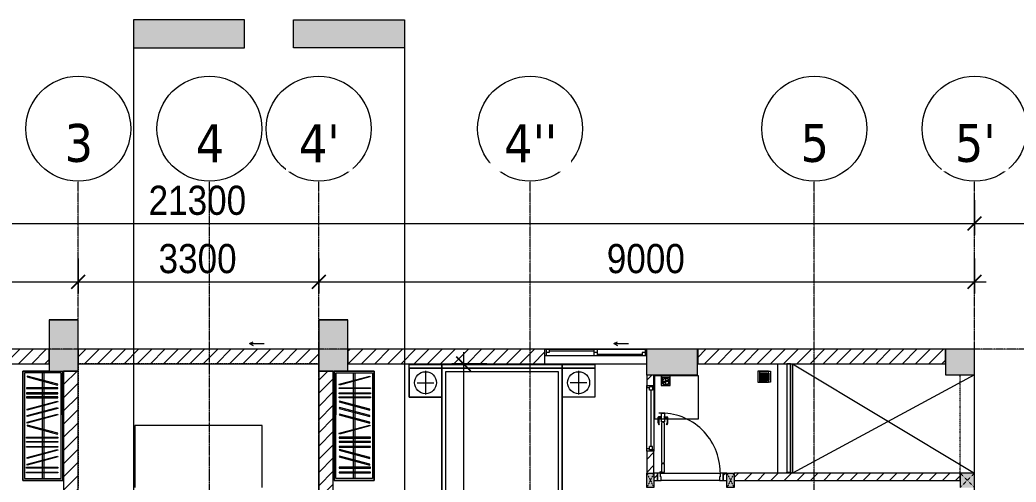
# Model space of a CAD drawing. Header units: millimetres. Extents: x 962 to 239635, y -15958 to 82755.
# Drawn here: x 103603 to 117272, y 76413 to 82755 of the extents above; entities that cross this region are included whole.
import ezdxf

# ---------------------------------------------------------------- set-up
doc = ezdxf.new("R2010")
doc.units = ezdxf.units.MM
for name, pattern in [('Dash', [6, 3, -3]), ('Dash 1_8_', [6.35, 3.175, -3.175]), ('Dash Dot 3_16_', [7.9375, 4.7625, -1.5875, 0, -1.5875]), ('Grid Line', [22.225, 12.7, -3.175, 3.175, -3.175]), ('IMPORT-CENTER _2_', [40.64, 25.4, -5.08, 5.08, -5.08]), ('Overhead', [3.96875, 2.38125, -1.5875])]:
    doc.linetypes.add(name, pattern=pattern)
for name, color, linetype, lineweight in [('0-1', 7, 'Continuous', 5), ('A-ANNO-DIMS', 211, 'Continuous', 9), ('A-ANNO-DIMS-160', 211, 'Continuous', 9), ('A-AREA', 32, 'Dash 1_8_', 9), ('A-DETL-GENF-1', 9, 'Continuous', 9), ('A-DETL-THIN-1', 151, 'Continuous', 9), ('A-DOOR-1', 254, 'Continuous', 9), ('A-DOOR-2', 9, 'Continuous', 9), ('A-FLOR-1', 250, 'Continuous', 9), ('A-FLOR-2', 9, 'Continuous', 9), ('A-FLOR-HRAL-1', 254, 'Continuous', 9), ('A-FLOR-HRAL-2', 9, 'Continuous', 9), ('A-GLAZ', 151, 'Continuous', 9), ('A-GLAZ-1', 254, 'Continuous', 9), ('A-GLAZ-2', 9, 'Continuous', 9), ('A-WALL-1', 253, 'Continuous', 18), ('A-WALL-2', 9, 'Continuous', 9), ('A-WALL-3', 113, 'Continuous', 18), ('A-WALL-PATT-1', 10, 'Continuous', 9), ('A-WALL-PATT-2', 111, 'Continuous', 9), ('G-ANNO-SYMB', 111, 'Continuous', 9), ('G-ANNO-SYMB-1', 111, 'Dash Dot 3_16_', 18), ('G-IMPT', 8, 'Continuous', 9), ('G-IMPT-1', 254, 'Continuous', 9), ('G-IMPT-2', 8, 'IMPORT-CENTER _2_', 9), ('I-FURN-1', 254, 'Continuous', 9), ('M-EQPM', 50, 'Continuous', 9), ('M-EQPM-1', 254, 'Continuous', 9), ('S-COLS', 52, 'Continuous', 9), ('S-COLS-1', 52, 'Continuous', 5), ('S-COLS-2', 7, 'Continuous', 18), ('S-COLS-3', 254, 'Continuous', 9), ('S-COLS-4', 253, 'Continuous', 18), ('S-COLS-5', 52, 'Dash', 9), ('S-COLS-6', 52, 'Continuous', 18), ('S-COLS-HDLN', 52, 'Dash', 9), ('S-COLS-HDLN-1', 9, 'Dash', 9), ('S-GRID-1', 1, 'Grid Line', 9), ('S-GRID-IDEN', 1, 'Continuous', 9), ('S-STRS-ANNO', 31, 'Continuous', 9), ('S-STRS-MBND', 31, 'Overhead', 9)]:
    doc.layers.add(name, color=color, linetype=linetype, lineweight=lineweight)
doc.styles.add('Tahoma_B', font='tahomabd_0.ttf', dxfattribs={"height": 520})
doc.styles.add('UTM Avo', font='UTM Avo.ttf', dxfattribs={"width": 0.9, "height": 400})
doc.dimstyles.new('1_Dim_chi_tiet_2_5', dxfattribs={"dimscale": 304.8, "dimtxt": 399.720379, "dimasz": 0.629921, "dimexe": 0.524934, "dimexo": 0.0625, "dimgap": 0.052493, "dimtad": 1, "dimdec": 0, "dimrnd": 5, "dimzin": 0, "dimdsep": 46, "dimtxsty": 'UTM Avo', "dimblk1": 'OBLIQUE', "dimblk2": 'OBLIQUE', "dimsah": 1, "dimcen": 0.09, "dimdle": 0.524934, "dimazin": 0, "dimtfac": 1, "dimtdec": 4, "dimtix": 1, "dimtmove": 0, "dimatfit": 3, "dimfxl": 1.049869, "dimfxlon": 1, "dimtvp": 1, "dimtolj": 1, "dimtzin": 0, "dimarcsym": 2})
doc.dimstyles.new('1_Dim_chi_tiet_2_5_1', dxfattribs={"dimscale": 304.8, "dimtxt": 399.720379, "dimasz": 0.629921, "dimexe": 0.524934, "dimexo": 0.0625, "dimgap": 0.052493, "dimtad": 1, "dimdec": 0, "dimrnd": 5, "dimzin": 0, "dimdsep": 46, "dimtxsty": 'UTM Avo', "dimblk1": 'OBLIQUE', "dimblk2": 'OBLIQUE', "dimsah": 1, "dimcen": 0.09, "dimdle": 0.524934, "dimazin": 0, "dimtfac": 1, "dimtdec": 4, "dimtix": 1, "dimtmove": 0, "dimatfit": 3, "dimfxl": 1.049869, "dimfxlon": 1, "dimtvp": 1, "dimtolj": 1, "dimtzin": 0, "dimarcsym": 2})
pattern_1 = [(45, (0, 0), (-90.50967, 90.50967), [])]
pattern_2 = [(45, (61750.9, 0), (-90.50967, 90.50967), [])]

# ---------------------------------------------------------------- blocks, each defined once
blk = doc.blocks.new('NCV_TKTC_KET CAU_rvt-1-TKCS_MB TẦNG 2')
at = {"layer": 'S-COLS-1'}
for points in [[(42653, 77937), (42653, 78637), (42253, 78637), (42253, 77937)], [(46353, 77937), (46353, 78637), (45953, 78637), (45953, 77937)], [(50452, 77887), (51152, 77887), (51152, 78237), (50452, 78237), (50452, 78037)], [(54953, 77887), (54953, 78237), (54553, 78237), (54553, 77887)]]:
    blk.add_hatch(color=256, dxfattribs=at).paths.add_polyline_path(points)
at = {"layer": 'A-FLOR-1'}
blk.add_line((52453, 76537), (52453, 78037), dxfattribs=at)
at = {"layer": 'S-COLS-2'}
for p, q in [((42653, 78637), (42253, 78637)), ((42253, 78637), (42253, 77937)), ((42653, 77937), (42653, 78637)), ((46353, 78637), (45953, 78637)), ((45953, 78637), (45953, 77937)), ((46353, 77937), (46353, 78637)), ((51152, 78237), (50452, 78237)), ((51152, 77887), (51152, 78237)), ((54553, 78237), (54553, 77887)), ((54953, 78237), (54553, 78237)), ((54953, 77887), (54953, 78237)), ((42253, 77937), (42653, 77937)), ((45953, 77937), (46353, 77937)), ((50452, 78037), (50452, 77887)), ((50452, 77887), (51152, 77887)), ((54553, 77887), (54953, 77887))]:
    blk.add_line(p, q, dxfattribs=at)
blk = doc.blocks.new('TU QUAN AO-SUITE ROOM_3 - TU QUAN AO-SUITE ROOM_3-V80-TKCS_MB TẦNG 2')
at = {"layer": 'I-FURN-1'}
for p, q in [((-550, 1500), (0, 1500)), ((-550, 0), (-550, 1500)), ((0, 1500), (-550, 1500)), ((-550, 1500), (-550, 0)), ((-24, 1476), (-526, 1476)), ((-526, 1476), (-526, 600)), ((-526, 1476), (-526, 24)), ((-480, 1387), (-480, 1399)), ((-480, 1399), (-50, 1399)), ((-480, 1387), (-480, 1399)), ((-50, 1387), (-480, 1387)), ((-287, 576), (-287, 1476)), ((-263, 576), (-263, 1476)), ((-50, 1399), (-50, 1387)), ((-24, 24), (-24, 1476)), ((0, 1500), (0, 0)), ((0, 0), (0, 1500)), ((-480, 1320), (-480, 1332)), ((-480, 1332), (-50, 1332)), ((-480, 1320), (-480, 1332)), ((-50, 1320), (-480, 1320)), ((-478, 1178), (-61, 1290)), ((-58, 1278), (-475, 1167)), ((-61, 1290), (-58, 1278)), ((-50, 1332), (-50, 1320)), ((-478, 1087), (-61, 1199)), ((-475, 1167), (-478, 1178)), ((-58, 1187), (-475, 1075)), ((-61, 1199), (-58, 1187)), ((-480, 1035), (-480, 1047)), ((-480, 1047), (-50, 1047)), ((-480, 1035), (-480, 1047)), ((-50, 1035), (-480, 1035)), ((-480, 966), (-480, 978)), ((-480, 978), (-50, 978)), ((-480, 966), (-480, 978)), ((-50, 966), (-480, 966)), ((-475, 1075), (-478, 1087)), ((-50, 1047), (-50, 1035)), ((-50, 978), (-50, 966)), ((-480, 909), (-480, 921)), ((-480, 921), (-50, 921)), ((-480, 909), (-480, 921)), ((-50, 909), (-480, 909)), ((-475, 865), (-478, 854)), ((-478, 854), (-61, 742)), ((-58, 754), (-475, 865)), ((-50, 921), (-50, 909)), ((-478, 603), (-61, 715)), ((-58, 703), (-475, 592)), ((-61, 742), (-58, 754)), ((-61, 715), (-58, 703)), ((-550, 24), (-550, 576)), ((-526, 24), (-526, 600)), ((-478, 512), (-61, 624)), ((-475, 592), (-478, 603)), ((-58, 612), (-475, 500)), ((-287, 24), (-287, 576)), ((-263, 24), (-263, 576)), ((-61, 624), (-58, 612)), ((-478, 423), (-61, 535)), ((-475, 500), (-478, 512)), ((-475, 412), (-478, 423)), ((-58, 523), (-475, 412)), ((-61, 535), (-58, 523)), ((-480, 368), (-480, 356)), ((-50, 368), (-480, 368)), ((-480, 356), (-50, 356)), ((-480, 311), (-480, 299)), ((-50, 311), (-480, 311)), ((-480, 299), (-50, 299)), ((-50, 356), (-50, 368)), ((-50, 299), (-50, 311)), ((-480, 242), (-480, 230)), ((-50, 242), (-480, 242)), ((-480, 230), (-50, 230)), ((-475, 193), (-478, 181)), ((-478, 181), (-61, 69)), ((-58, 81), (-475, 193)), ((-50, 230), (-50, 242)), ((-526, 24), (-24, 24)), ((-61, 69), (-58, 81)), ((0, 0), (-360, 0)), ((-360, 0), (0, 0))]:
    blk.add_line(p, q, dxfattribs=at)
blk = doc.blocks.new('M_Fixed - 900 x 1400-901191-TKCS_MB TẦNG 2')
at = {"layer": 'A-GLAZ-2'}
for p, q in [((-450, 37), (-418, 37)), ((-431, -63), (-431, 0)), ((-431, 0), (-387, 0)), ((-418, 0), (-418, 37)), ((-387, -44), (-387, 0)), ((387, 0), (431, 0)), ((387, -44), (387, 0)), ((418, 0), (418, 37)), ((450, 37), (418, 37)), ((431, -63), (431, 0)), ((-450, -63), (-431, -63)), ((-431, -44), (-387, -44)), ((-387, -22), (387, -22)), ((431, -44), (387, -44)), ((449, -63), (431, -63))]:
    blk.add_line(p, q, dxfattribs=at)
blk = doc.blocks.new('MAY GIAT - MAY GIAT_dwg-348053-TKCS_MB TẦNG 2')
at = {"layer": 'G-IMPT-1', "flags": 128}
blk.add_lwpolyline([(5, 597), (5, 2), (605, 2), (605, 597)], close=True, dxfattribs=at)
blk = doc.blocks.new('MAY GIAT - MAY GIAT-401071-TKCS_MB TẦNG 2')
at = {"layer": 'I-FURN-1'}
for p, q in [((5, -2), (605, -2)), ((5, -597), (5, -2)), ((605, -2), (605, -597)), ((605, -597), (5, -597))]:
    blk.add_line(p, q, dxfattribs=at)
at = {"extrusion": (0, 0, -1), "zscale": -1, "rotation": 180}
blk.add_blockref('MAY GIAT - MAY GIAT_dwg-348053-TKCS_MB TẦNG 2', (0, 0), dxfattribs=at)
blk = doc.blocks.new('THU NUOC - THU NUOC-461820-TKCS_MB TẦNG 2')
at = {"layer": 'M-EQPM-1'}
for p, q in [((-66, 71), (-66, -79)), ((84, 71), (-66, 71)), ((59, 46), (-41, 46)), ((-41, 46), (-41, -54)), ((-23, 11), (41, 11)), ((41, 5), (-23, 5)), ((-11, 23), (28, 23)), ((28, 17), (-11, 17)), ((-1, 36), (19, 36)), ((19, 30), (-1, 30)), ((59, -54), (59, 46)), ((84, -79), (84, 71)), ((-66, -79), (84, -79)), ((-41, -54), (59, -54)), ((-23, -1), (1, -1)), ((1, -7), (-23, -7)), ((-23, -14), (41, -14)), ((41, -20), (-23, -20)), ((-11, -26), (28, -26)), ((28, -32), (-11, -32)), ((-1, -38), (19, -38)), ((19, -44), (-1, -44)), ((1, -1), (1, -7)), ((17, -1), (41, -1)), ((17, -7), (17, -1)), ((41, -7), (17, -7))]:
    blk.add_line(p, q, dxfattribs=at)
for centre, radius, start, end in [((9, -4), 45, 0, 180), ((9, -4), 45, 0, 180), ((-23, 8), 3, 90, 270), ((-11, 20), 3, 90, 270), ((-1, 33), 3, 90, 270), ((19, 33), 3, 270, 90), ((28, 20), 3, 270, 90), ((41, 8), 3, 270, 90), ((9, -4), 45, 180, 360), ((9, -4), 45, 180, 360), ((-23, -4), 3, 90, 270), ((-23, -17), 3, 90, 270), ((-11, -29), 3, 90, 270), ((-1, -41), 3, 90, 270), ((19, -41), 3, 270, 90), ((28, -29), 3, 270, 90), ((41, -4), 3, 270, 90), ((41, -17), 3, 270, 90)]:
    blk.add_arc(centre, radius, start, end, dxfattribs=at)
blk = doc.blocks.new('Railing - 50 x 10mm-901205-TKCS_MB TẦNG 2')
at = {"layer": 'A-FLOR-HRAL-2'}
for p, q in [((25, 5), (-25, 5)), ((-25, 5), (-25, -5)), ((25, -5), (25, 5)), ((-25, -5), (25, -5))]:
    blk.add_line(p, q, dxfattribs=at)
blk = doc.blocks.new('Railing - Railing-942165-TKCS_MB TẦNG 2')
at = {"layer": 'A-FLOR-HRAL-2'}
for p, q in [((29469, 68771), (29469, 67286)), ((29519, 67286), (29519, 68771))]:
    blk.add_line(p, q, dxfattribs=at)
at = {"extrusion": (0, 0, -1), "zscale": -1}
for p in [(-29494, 68776), (-29494, 67281)]:
    blk.add_blockref('Railing - 50 x 10mm-901205-TKCS_MB TẦNG 2', p, dxfattribs=at)
blk = doc.blocks.new('G1_SOF - BO TRU - 100x200-746114-TKCS_MB TẦNG 2')
at = {"layer": 'S-COLS'}
blk.add_hatch(color=256, dxfattribs=at).paths.add_polyline_path([(50, -100), (50, 100), (-50, 100), (-50, -100)])
at = {"layer": 'S-COLS-4'}
for p, q in [((-50, 100), (50, 100)), ((-50, -100), (-50, 100)), ((50, 100), (50, -100)), ((50, -100), (-50, -100))]:
    blk.add_line(p, q, dxfattribs=at)
at = {"layer": 'S-COLS-HDLN-1'}
for p, q in [((50, -100), (-50, 100)), ((-50, -100), (50, 100))]:
    blk.add_line(p, q, dxfattribs=at)
blk = doc.blocks.new('DOOR_CW_01 CANH MO-PANEL KINH - DIG_01-900x2200-CỬA NHÔM KÍNH-901226-TKCS_MB TẦNG 2')
at = {"layer": 'A-DETL-GENF-1'}
for p, q in [((-399, 820), (-438, 820)), ((-399, 832), (-397, 832)), ((-399, 792), (-399, 832)), ((-397, 872), (-357, 872)), ((-397, 752), (-397, 872)), ((-397, 792), (-397, 832)), ((-357, 872), (-357, 752)), ((-357, 792), (-357, 832)), ((-355, 832), (-357, 832)), ((-355, 792), (-355, 832)), ((-355, 820), (-316, 820)), ((-442, 737), (-442, 816)), ((-434, 800), (-434, 737)), ((-434, 711), (-427, 716)), ((-399, 804), (-430, 804)), ((-397, 792), (-399, 792)), ((-357, 752), (-397, 752)), ((-397, 738), (-391, 738)), ((-397, 738), (-397, 196)), ((-363, 752), (-391, 752)), ((-391, 752), (-391, 738)), ((-363, 738), (-363, 752)), ((-357, 738), (-363, 738)), ((-357, 792), (-355, 792)), ((-357, 196), (-357, 738)), ((-355, 804), (-324, 804)), ((-320, 711), (-327, 716)), ((-320, 800), (-320, 737)), ((-312, 737), (-312, 816)), ((-397, 196), (-391, 196)), ((-357, 182), (-397, 182)), ((-397, 182), (-397, 62)), ((-391, 196), (-391, 182)), ((-391, 182), (-363, 182)), ((-357, 196), (-363, 196)), ((-363, 182), (-363, 196)), ((-357, 62), (-357, 182)), ((-397, 62), (-357, 62))]:
    blk.add_line(p, q, dxfattribs=at)
blk.add_circle((-407, 60), 10, dxfattribs=at)
for centre, radius, start, end in [((-438, 816), 4, 90, 180), ((-407, 60), 814, 360, 92), ((-316, 816), 4, 0, 90), ((-397, 737), 45, 180, 215), ((-430, 800), 4, 90, 180), ((-397, 737), 37, 180, 215), ((-357, 737), 37, 325, 0), ((-324, 800), 4, 360, 90), ((-357, 737), 45, 325, 0)]:
    blk.add_arc(centre, radius, start, end, dxfattribs=at)
at = {"layer": 'A-DOOR-2'}
for p, q in [((-410, 50), (-450, 50)), ((-450, 50), (-450, -50)), ((-410, 0), (-410, 50)), ((-400, 0), (-410, 0)), ((-407, 50), (-382, 50)), ((-400, -50), (-400, 0)), ((410, 0), (400, 0)), ((400, 0), (400, -50)), ((450, 50), (410, 50)), ((410, 50), (410, 0)), ((450, -50), (450, 50)), ((-450, -50), (-400, -50)), ((400, -50), (450, -50))]:
    blk.add_line(p, q, dxfattribs=at)
blk = doc.blocks.new('GIUONG NGU-2TAB-1600x2000 - GIUONG NGU-2TAB-1600x2000-901192-TKCS_MB TẦNG 2')
at = {"layer": 'I-FURN-1'}
for p, q in [((458, 50), (458, 1939)), ((458, 1939), (458, 50)), ((508, 1939), (508, 100)), ((570, 2050), (1997, 2050)), ((1997, 2050), (570, 2050)), ((1997, 2000), (570, 2000)), ((2058, 100), (2058, 1939)), ((2108, 1939), (2108, 50)), ((2108, 50), (2108, 1939)), ((8, 50), (8, 450)), ((8, 450), (458, 450)), ((8, 450), (458, 450)), ((8, 50), (8, 450)), ((233, 87), (233, 413)), ((458, 450), (458, 50)), ((458, 450), (458, 50)), ((2108, 50), (2108, 450)), ((2108, 450), (2558, 450)), ((2108, 450), (2108, 50)), ((2558, 450), (2108, 450)), ((2333, 87), (2333, 413)), ((2558, 450), (2558, 50)), ((2558, 50), (2558, 450)), ((120, 250), (347, 250)), ((2446, 250), (2220, 250)), ((458, 50), (8, 50)), ((8, 0), (8, 50)), ((8, 50), (458, 50)), ((458, 50), (8, 50)), ((458, 0), (8, 0)), ((2108, 50), (458, 50)), ((458, 50), (458, 0)), ((458, 0), (458, 50)), ((458, 50), (2108, 50)), ((458, 50), (2108, 50)), ((2108, 0), (458, 0)), ((458, 0), (2108, 0)), ((508, 100), (2058, 100)), ((2558, 50), (2108, 50)), ((2108, 50), (2558, 50)), ((2108, 0), (2108, 50)), ((2108, 50), (2108, 0)), ((2108, 50), (2558, 50)), ((2558, 0), (2108, 0)), ((2558, 50), (2558, 0))]:
    blk.add_line(p, q, dxfattribs=at)
for centre in [(233, 250), (2333, 250)]:
    blk.add_circle(centre, 151, dxfattribs=at)
for centre, radius, start, end in [((570, 1939), 111, 90, 180), ((570, 1939), 111, 90, 180), ((570, 1939), 61.1, 90, 180), ((1997, 1939), 111, 0, 90), ((1997, 1939), 111, 360, 90), ((1997, 1939), 61.1, 360, 90)]:
    blk.add_arc(centre, radius, start, end, dxfattribs=at)
blk = doc.blocks.new('TU QUAN AO-SUITE ROOM_3 - TU QUAN AO-SUITE ROOM_3-V94-TKCS_MB TẦNG 2')
at = {"layer": 'I-FURN-1'}
for p, q in [((-550, 0), (-550, -1500)), ((-550, -1500), (-550, 0)), ((0, 0), (-360, 0)), ((-360, 0), (0, 0)), ((0, -1500), (0, 0)), ((0, 0), (0, -1500)), ((-550, -24), (-550, -576)), ((-526, -24), (-24, -24)), ((-526, -1476), (-526, -24)), ((-526, -24), (-526, -600)), ((-478, -181), (-61, -69)), ((-58, -81), (-475, -193)), ((-287, -24), (-287, -576)), ((-263, -24), (-263, -576)), ((-61, -69), (-58, -81)), ((-24, -24), (-24, -1476)), ((-480, -230), (-50, -230)), ((-480, -242), (-480, -230)), ((-50, -242), (-480, -242)), ((-475, -193), (-478, -181)), ((-50, -230), (-50, -242)), ((-480, -299), (-50, -299)), ((-480, -311), (-480, -299)), ((-50, -311), (-480, -311)), ((-480, -356), (-50, -356)), ((-480, -368), (-480, -356)), ((-50, -368), (-480, -368)), ((-50, -299), (-50, -311)), ((-50, -356), (-50, -368)), ((-475, -412), (-478, -423)), ((-478, -423), (-61, -535)), ((-475, -500), (-478, -512)), ((-478, -512), (-61, -624)), ((-58, -523), (-475, -412)), ((-58, -612), (-475, -500)), ((-61, -535), (-58, -523)), ((-526, -1476), (-526, -600)), ((-475, -592), (-478, -603)), ((-478, -603), (-61, -715)), ((-58, -703), (-475, -592)), ((-287, -576), (-287, -1476)), ((-263, -576), (-263, -1476)), ((-61, -624), (-58, -612)), ((-478, -854), (-61, -742)), ((-58, -754), (-475, -865)), ((-61, -715), (-58, -703)), ((-61, -742), (-58, -754)), ((-480, -909), (-480, -921)), ((-480, -909), (-480, -921)), ((-50, -909), (-480, -909)), ((-480, -921), (-50, -921)), ((-475, -865), (-478, -854)), ((-50, -921), (-50, -909)), ((-480, -966), (-480, -978)), ((-480, -966), (-480, -978)), ((-50, -966), (-480, -966)), ((-480, -978), (-50, -978)), ((-480, -1035), (-480, -1047)), ((-480, -1035), (-480, -1047)), ((-50, -1035), (-480, -1035)), ((-480, -1047), (-50, -1047)), ((-475, -1075), (-478, -1087)), ((-478, -1087), (-61, -1199)), ((-58, -1187), (-475, -1075)), ((-50, -978), (-50, -966)), ((-50, -1047), (-50, -1035)), ((-475, -1167), (-478, -1178)), ((-478, -1178), (-61, -1290)), ((-58, -1278), (-475, -1167)), ((-61, -1199), (-58, -1187)), ((-480, -1320), (-480, -1332)), ((-480, -1320), (-480, -1332)), ((-50, -1320), (-480, -1320)), ((-480, -1332), (-50, -1332)), ((-61, -1290), (-58, -1278)), ((-50, -1332), (-50, -1320)), ((-550, -1500), (0, -1500)), ((0, -1500), (-550, -1500)), ((-24, -1476), (-526, -1476)), ((-480, -1387), (-480, -1399)), ((-480, -1387), (-480, -1399)), ((-50, -1387), (-480, -1387)), ((-480, -1399), (-50, -1399)), ((-50, -1399), (-50, -1387))]:
    blk.add_line(p, q, dxfattribs=at)
blk = doc.blocks.new('NCV_TKTC_TANG 2_rvt-1-TKCS_MB TẦNG 2')
at = {"layer": 'A-WALL-PATT-1'}
h = blk.add_hatch(dxfattribs=at)
h.set_pattern_fill('FP_1', color=256, style=0, pattern_type=2)
h.set_pattern_definition(pattern_1)
h.paths.add_polyline_path([(50453, 76537), (50553, 76537), (50553, 76837), (50453, 76837)])
h.paths.add_polyline_path([(50553, 77737), (50553, 77882), (50453, 77882), (50453, 77737)])
h = blk.add_hatch(dxfattribs=at)
h.set_pattern_fill('FP_1', color=256, style=0, pattern_type=2)
h.set_pattern_definition(pattern_1)
h.paths.add_polyline_path([(50553, 76437), (50603, 76437), (50603, 76537), (50553, 76537), (50553, 76526)])
h.paths.add_polyline_path([(51503, 76437), (51553, 76437), (51553, 76537), (51503, 76537), (51503, 76526)])
h = blk.add_hatch(dxfattribs=at)
h.set_pattern_fill('FP_1', color=256, style=0, pattern_type=2)
h.set_pattern_definition(pattern_1)
h.paths.add_polyline_path([(51653, 76437), (54753, 76437), (54753, 76537), (51653, 76537), (51653, 76526)])
at = {"layer": 'A-FLOR-2'}
for p, q in [((46353, 77937), (46163, 77937)), ((50453, 77882), (50453, 77887)), ((50553, 77887), (50553, 77882)), ((51453, 76437), (50653, 76437))]:
    blk.add_line(p, q, dxfattribs=at)
at = {"layer": 'A-WALL-1'}
for p, q in [((50553, 77882), (50453, 77882)), ((50453, 77882), (50453, 77737)), ((50553, 77737), (50553, 77882)), ((50453, 77737), (50553, 77737)), ((50553, 76837), (50453, 76837)), ((50453, 76837), (50453, 76537)), ((50553, 76537), (50553, 76837)), ((50603, 76537), (50553, 76537)), ((50553, 76437), (50603, 76437)), ((50603, 76437), (50603, 76537)), ((51553, 76537), (51503, 76537)), ((51503, 76537), (51503, 76437)), ((51503, 76437), (51553, 76437)), ((52378, 76537), (51653, 76537)), ((51653, 76437), (54753, 76437)), ((54753, 76537), (52428, 76537)), ((54753, 76437), (54753, 76537))]:
    blk.add_line(p, q, dxfattribs=at)
at = {"layer": 'A-WALL-2'}
for p, q in [((52253, 76537), (52253, 78037)), ((52453, 78037), (52453, 76537)), ((50453, 76837), (50453, 77737)), ((50553, 77737), (50553, 76837)), ((50643, 76537), (51463, 76537)), ((51453, 76437), (50653, 76437))]:
    blk.add_line(p, q, dxfattribs=at)
at = {"layer": 'A-DOOR-1'}
blk.add_blockref('DOOR_CW_01 CANH MO-PANEL KINH - DIG_01-900x2200-CỬA NHÔM KÍNH-901226-TKCS_MB TẦNG 2', (51053, 76487), dxfattribs=at)
at = {"layer": 'A-FLOR-HRAL-1'}
blk.add_blockref('Railing - Railing-942165-TKCS_MB TẦNG 2', (22908, 9261), dxfattribs=at)
at = {"layer": 'A-GLAZ-1', "rotation": 90.00000000000092}
blk.add_blockref('M_Fixed - 900 x 1400-901191-TKCS_MB TẦNG 2', (50490, 77287), dxfattribs=at)
at = {"layer": 'I-FURN-1'}
for name, p, rotation in [('TU QUAN AO-SUITE ROOM_3 - TU QUAN AO-SUITE ROOM_3-V80-TKCS_MB TẦNG 2', (41893, 77937), 180), ('GIUONG NGU-2TAB-1600x2000 - GIUONG NGU-2TAB-1600x2000-901192-TKCS_MB TẦNG 2', (49751, 78027), 180), ('MAY GIAT - MAY GIAT-401071-TKCS_MB TẦNG 2', (50563, 77272), 90.00000000000098)]:
    blk.add_blockref(name, p, dxfattribs=dict(at, rotation=rotation))
blk.add_blockref('TU QUAN AO-SUITE ROOM_3 - TU QUAN AO-SUITE ROOM_3-V94-TKCS_MB TẦNG 2', (46713, 77937), dxfattribs=at)
at = {"layer": 'M-EQPM-1', "rotation": 180}
blk.add_blockref('THU NUOC - THU NUOC-461820-TKCS_MB TẦNG 2', (52060, 77854), dxfattribs=at)
at = {"layer": 'S-COLS-3', "rotation": 180}
for p in [(50503, 76437), (51603, 76437)]:
    blk.add_blockref('G1_SOF - BO TRU - 100x200-746114-TKCS_MB TẦNG 2', p, dxfattribs=at)
blk = doc.blocks.new('1_FAMILY RVT - W01-WxH 1400x1400xmm-389822-TKCS_MB TẦNG 2')
at = {"layer": 'A-GLAZ'}
for p, q in [((248.4, 172.39), (299.2, 197.79)), ((248.4, 172.39), (299.2, 146.99)), ((248.4, 172.39), (451.6, 172.39)), ((-700, 96.19), (-700, -103.81)), ((700, 96.19), (-700, 96.19)), ((-700, 96.19), (-636.5, 96.19)), ((-700, 7.29), (-680.95, 7.29)), ((-680.95, 96.19), (-680.95, 7.29)), ((-636.5, 51.74), (-680.95, 51.74)), ((-680.95, 7.29), (-22.225, 7.29)), ((-636.5, 96.19), (-22.225, 96.19)), ((-636.5, 96.19), (-636.5, 51.74)), ((-636.5, 73.965), (-22.225, 73.965)), ((-22.225, 7.29), (-22.225, 96.19)), ((-22.225, 96.19), (22.225, 96.19)), ((22.225, 51.74), (-22.225, 51.74)), ((-22.225, 7.29), (22.225, 7.29)), ((22.225, 96.19), (680.95, 96.19)), ((22.225, 96.19), (22.225, 7.29)), ((22.225, 29.515), (636.5, 29.515)), ((22.225, 7.29), (636.5, 7.29)), ((636.5, 51.74), (636.5, 7.29)), ((680.95, 51.74), (636.5, 51.74)), ((636.5, 7.29), (700, 7.29)), ((680.95, 96.19), (700, 96.19)), ((680.95, 96.19), (680.95, 7.29)), ((700, -103.81), (700, 96.19)), ((-700, -103.81), (700, -103.81))]:
    blk.add_line(p, q, dxfattribs=at)
blk = doc.blocks.new('1_FAMILY RVT - W01-WxH 1000x3200-3536800-TKCS_MB TẦNG 2')
at = {"layer": 'A-GLAZ'}
for q in [(749.2, 197.79), (749.2, 146.99), (901.6, 172.39)]:
    blk.add_line((698.4, 172.39), q, dxfattribs=at)
blk = doc.blocks.new('TKTC_XREF_251221_MB TANG 2-7 - TKTC_XREF_260130_MB TANG 2-5_dwg_THU NUOC - THU NUOC-444531-TKCS_MB TẦNG 1-4746810-TKCS_MB TẦNG 2')
at = {"layer": 'G-IMPT'}
for p, q in [((-23, 11), (41, 11)), ((41, 5), (-23, 5)), ((-11, 23), (28, 23)), ((28, 17), (-11, 17)), ((-1, 36), (19, 36)), ((19, 30), (-1, 30)), ((-23, -14), (41, -14)), ((41, -20), (-23, -20)), ((-11, -26), (28, -26)), ((28, -32), (-11, -32)), ((-1, -38), (19, -38)), ((19, -44), (-1, -44))]:
    blk.add_line(p, q, dxfattribs=at)
at = {"layer": 'G-IMPT', "flags": 128}
for points in [[(84, -79), (84, 71), (-66, 71), (-66, -79)], [(59, -54), (59, 46), (-41, 46), (-41, -54)]]:
    blk.add_lwpolyline(points, close=True, dxfattribs=at)
for points in [[(-23, -1), (1, -1), (1, -7), (-23, -7)], [(41, -7), (17, -7), (17, -1), (41, -1)]]:
    blk.add_lwpolyline(points, dxfattribs=at)
at = {"layer": 'G-IMPT'}
for centre, radius, start, end in [((9, -4), 45, 360, 180), ((9, -4), 45, 360, 180), ((-23, 8), 3, 90, 270), ((-11, 20), 3, 90, 270), ((-1, 33), 3, 90, 270), ((19, 33), 3, 270, 90), ((28, 20), 3, 270, 90), ((41, 8), 3, 270, 90), ((9, -4), 45, 180, 360), ((9, -4), 45, 180, 360), ((-23, -4), 3, 90, 270), ((-23, -17), 3, 90, 270), ((-11, -29), 3, 90, 270), ((-1, -41), 3, 90, 270), ((19, -41), 3, 270, 90), ((28, -29), 3, 270, 90), ((41, -4), 3, 270, 90), ((41, -17), 3, 270, 90)]:
    blk.add_arc(centre, radius, start, end, dxfattribs=at)
blk = doc.blocks.new('TKTC_XREF_251221_MB TANG 2-7 - TKTC_XREF_260130_MB TANG 2-5_dwg_$cc-4746798-TKCS_MB TẦNG 2')
at = {"layer": 'G-IMPT-2'}
for p, q in [((-0.67, 0), (0.67, 0)), ((0, -0.67), (0, 0.67))]:
    blk.add_line(p, q, dxfattribs=at)
at = {"layer": 'M-EQPM'}
blk.add_circle((0, 0), 0.5, dxfattribs=at)
for centre, radius, start, end in [((0, 0), 0.5, 90, 270), ((0.19, 0.25), 0.313, 126.8699, 233.1301), ((-0.19, -0.25), 0.313, 306.8699, 53.1301)]:
    blk.add_arc(centre, radius, start, end, dxfattribs=at)
blk = doc.blocks.new('TKTC_XREF_251221_MB TANG 2-7 - TKTC_XREF_260130_MB TANG 2-5_dwg_CUM U_DN100-4746799-TKCS_MB TẦNG 2')
at = {"layer": 'G-IMPT'}
blk.add_hatch(color=256, dxfattribs=at).paths.add_polyline_path([(0, 61), (16, 59), (31, 53), (43, 43), (53, 31), (59, 16), (61, 0), (59, -16), (53, -30), (43, -43), (31, -53), (16, -59), (0, -61), (0, -57), (15, -55), (29, -49), (40, -40), (49, -28), (55, -15), (57, 0), (55, 15), (49, 29), (40, 40), (29, 49), (15, 55), (0, 57)])
for p, q in [((-79, 67), (-79, 63)), ((-77, 67), (-77, 63)), ((-75, 67), (-75, 63)), ((-73, 69), (-73, 61)), ((-67, 68), (-72, 68)), ((-67, 62), (-72, 62)), ((-65, 69), (0, 69)), ((-79, -63), (-79, -67)), ((-77, -63), (-77, -67)), ((-75, -63), (-75, -67)), ((-73, -61), (-73, -69)), ((-67, -62), (-72, -62)), ((-67, -68), (-72, -68)), ((-65, -69), (0, -69))]:
    blk.add_line(p, q, dxfattribs=at)
at = {"layer": 'G-IMPT', "flags": 128}
for points in [[(-73, 68), (-78, 68), (-78, 62), (-73, 62)], [(-72, 59), (-67, 59), (-67, 71), (-72, 71)], [(-67, 71), (-67, 73), (-65, 73), (-65, 57), (-67, 57), (-67, 59)], [(-65, 61), (0, 61), (0, 57)], [(-73, -62), (-78, -62), (-78, -68), (-73, -68)], [(-72, -71), (-67, -71), (-67, -59), (-72, -59)], [(-67, -59), (-67, -57), (-65, -57), (-65, -73), (-67, -73), (-67, -71)], [(-65, -61), (0, -61), (0, -57)]]:
    blk.add_lwpolyline(points, dxfattribs=at)
at = {"layer": 'G-IMPT'}
for centre, radius, start, end in [((-78, 67), 0.96, 90, 180), ((-78, 63), 0.96, 180, 270), ((-71, 69), 1.56, 112.6199, 247.3801), ((-68, 65), 4.8, 143.1301, 216.8699), ((-71, 61), 1.56, 112.6199, 247.3801), ((0, 0), 69, 270, 90), ((0, 0), 61, 270, 90), ((0, 0), 57, 270, 90), ((-78, -63), 0.96, 90, 180), ((-78, -67), 0.96, 180, 270), ((-71, -61), 1.56, 112.6199, 247.3801), ((-68, -65), 4.8, 143.1301, 216.8699), ((-71, -69), 1.56, 112.6199, 247.3801)]:
    blk.add_arc(centre, radius, start, end, dxfattribs=at)
blk = doc.blocks.new('TKTC_XREF_251221_MB TANG 2-7 - TKTC_XREF_251221_MB TANG 2-7-2039446-TKCS_MB TẦNG 2')
at = {"layer": 'M-EQPM'}
for p, q in [((8600, 61403), (8600, 61400)), ((9000, 61403), (8600, 61403)), ((9000, 61002), (9000, 61403)), ((12300, 61403), (12300, 61400)), ((12700, 61403), (12300, 61403)), ((12700, 61400), (12700, 61403)), ((8600, 61002), (0, 61002)), ((12300, 61002), (9000, 61002)), ((21300, 61002), (12700, 61002)), ((17000, 60650), (17000, 60610)), ((17000, 60610), (17120, 60610)), ((17000, 60610), (17000, 60500)), ((17120, 60610), (17000, 60610)), ((17120, 60610), (17120, 60650)), ((17120, 60500), (17120, 60610)), ((21300, 59300), (21300, 60650)), ((17000, 60500), (17120, 60500))]:
    blk.add_line(p, q, dxfattribs=at)
at = {"extrusion": (0, 0, -1), "zscale": -1}
blk.add_blockref('TKTC_XREF_251221_MB TANG 2-7 - TKTC_XREF_260130_MB TANG 2-5_dwg_THU NUOC - THU NUOC-444531-TKCS_MB TẦNG 1-4746810-TKCS_MB TẦNG 2', (-18435, 60625), dxfattribs=at)
at = {"xscale": 90.00000000005122, "yscale": 90.00000000005122, "zscale": 90.00000000005122, "rotation": 90.37402677993775}
blk.add_blockref('TKTC_XREF_251221_MB TANG 2-7 - TKTC_XREF_260130_MB TANG 2-5_dwg_$cc-4746798-TKCS_MB TẦNG 2', (17061, 60557), dxfattribs=at)
at = {"extrusion": (0, 0, -1), "xscale": 0.7894736842105242, "yscale": 0.7894736842105242, "zscale": -0.7894736842105242, "rotation": 269.9999999984439}
blk.add_blockref('TKTC_XREF_251221_MB TANG 2-7 - TKTC_XREF_260130_MB TANG 2-5_dwg_CUM U_DN100-4746799-TKCS_MB TẦNG 2', (-17062, 60559), dxfattribs=at)
blk = doc.blocks.new('G1_SOF - BO TRU - 200x200-3052400-TKCS_MB TẦNG 2')
at = {"layer": 'S-COLS-HDLN'}
for p, q in [((-100, 100), (100, -100)), ((100, 100), (-100, -100))]:
    blk.add_line(p, q, dxfattribs=at)
blk = doc.blocks.new('Grid - M_Grid Head - Circle-353313-TKCS_MB TẦNG 2')
at = {"layer": 'S-GRID-IDEN'}
blk.add_circle((0, 0), 4.5, dxfattribs=at)
blk = doc.blocks.new('Section - 3_32_ x 3_8_-4701953-TKCS_MB TẦNG 2')
at = {"layer": 'G-ANNO-SYMB'}
blk.add_hatch(color=256, dxfattribs=at).paths.add_polyline_path([(0, 9.525), (0, 0), (-2.38125, 0), (-2.38125, 9.525)])
for p, q in [((0, 9.525), (-2.38125, 9.525)), ((-2.38125, 9.525), (-2.38125, 0)), ((0, 0), (0, 9.525)), ((-2.38125, 0), (0, 0))]:
    blk.add_line(p, q, dxfattribs=at)
blk = doc.blocks.new('DIMBLOCK11-TKCS_MB TẦNG 2')
at = {"layer": 'A-ANNO-DIMS-160'}
for p, q in [((95403, 80280), (95403, 79800)), ((95403, 79960), (95403, 80280)), ((116703, 80280), (116703, 79800)), ((116703, 79960), (116703, 80280)), ((95243, 79960), (116863, 79960))]:
    blk.add_line(p, q, dxfattribs=at)
at = {"layer": 'A-ANNO-DIMS-160', "lineweight": 25}
for p, q in [((95403, 79960), (95499, 80056)), ((116703, 79960), (116799, 80056)), ((95403, 79960), (95307, 79864)), ((116703, 79960), (116607, 79864))]:
    blk.add_line(p, q, dxfattribs=at)
at = {"layer": 'A-ANNO-DIMS-160', "color": 0, "insert": (105369, 80480), "char_height": 400, "width": 1643.29, "attachment_point": 1, "line_spacing_factor": 1.110334, "style": 'UTM Avo'}
blk.add_mtext('21300', dxfattribs=at)
blk = doc.blocks.new('_Oblique')
at = {"color": 0, "linetype": 'ByBlock', "lineweight": -2}
blk.add_line((-0.5, -0.5), (0.5, 0.5), dxfattribs=at)
blk = doc.blocks.new('DIMBLOCK13-TKCS_MB TẦNG 2')
at = {"layer": 'A-ANNO-DIMS-160'}
for p, q in [((100603, 79480), (100603, 79000)), ((100603, 79160), (100603, 79480)), ((104403, 79480), (104403, 79000)), ((104403, 79160), (104403, 79480)), ((100603, 79160), (104403, 79160))]:
    blk.add_line(p, q, dxfattribs=at)
at = {"layer": 'A-ANNO-DIMS-160', "lineweight": 25}
for p, q in [((100603, 79160), (100507, 79064)), ((100603, 79160), (100699, 79256)), ((104403, 79160), (104307, 79064)), ((104403, 79160), (104499, 79256))]:
    blk.add_line(p, q, dxfattribs=at)
at = {"layer": 'A-ANNO-DIMS-160', "color": 0, "insert": (101956, 79680), "char_height": 400, "width": 1314.64, "attachment_point": 1, "line_spacing_factor": 1.110334, "style": 'UTM Avo'}
blk.add_mtext('3800', dxfattribs=at)
blk = doc.blocks.new('DIMBLOCK14-TKCS_MB TẦNG 2')
at = {"layer": 'A-ANNO-DIMS-160'}
for p, q in [((104403, 79480), (104403, 79000)), ((104403, 79160), (104403, 79480)), ((107703, 79480), (107703, 79000)), ((107703, 79160), (107703, 79480)), ((104403, 79160), (107703, 79160))]:
    blk.add_line(p, q, dxfattribs=at)
at = {"layer": 'A-ANNO-DIMS-160', "lineweight": 25}
for p, q in [((104403, 79160), (104307, 79064)), ((104403, 79160), (104499, 79256)), ((107703, 79160), (107607, 79064)), ((107703, 79160), (107799, 79256))]:
    blk.add_line(p, q, dxfattribs=at)
at = {"layer": 'A-ANNO-DIMS-160', "color": 0, "insert": (105506, 79680), "char_height": 400, "width": 1314.64, "attachment_point": 1, "line_spacing_factor": 1.110334, "style": 'UTM Avo'}
blk.add_mtext('3300', dxfattribs=at)
blk = doc.blocks.new('DIMBLOCK15-TKCS_MB TẦNG 2')
at = {"layer": 'A-ANNO-DIMS-160'}
for p, q in [((107703, 79480), (107703, 79000)), ((107703, 79160), (107703, 79480)), ((116703, 79480), (116703, 79000)), ((116703, 79160), (116703, 79480)), ((107703, 79160), (116863, 79160))]:
    blk.add_line(p, q, dxfattribs=at)
at = {"layer": 'A-ANNO-DIMS-160', "lineweight": 25}
for p, q in [((107703, 79160), (107607, 79064)), ((107703, 79160), (107799, 79256)), ((116703, 79160), (116607, 79064)), ((116703, 79160), (116799, 79256))]:
    blk.add_line(p, q, dxfattribs=at)
at = {"layer": 'A-ANNO-DIMS-160', "color": 0, "insert": (111656, 79680), "char_height": 400, "width": 1314.64, "attachment_point": 1, "line_spacing_factor": 1.110334, "style": 'UTM Avo'}
blk.add_mtext('9000', dxfattribs=at)
blk = doc.blocks.new('DIMBLOCK29-TKCS_MB TẦNG 2')
at = {"layer": 'A-ANNO-DIMS-160'}
for p, q in [((116703, 80280), (116703, 79800)), ((116703, 79960), (116703, 80280)), ((167703, 80280), (167703, 79800)), ((167703, 79960), (167703, 80280)), ((116543, 79960), (167863, 79960))]:
    blk.add_line(p, q, dxfattribs=at)
at = {"layer": 'A-ANNO-DIMS-160', "lineweight": 25}
for p, q in [((116703, 79960), (116799, 80056)), ((167703, 79960), (167799, 80056)), ((116703, 79960), (116607, 79864)), ((167703, 79960), (167607, 79864))]:
    blk.add_line(p, q, dxfattribs=at)
at = {"layer": 'A-ANNO-DIMS-160', "color": 0, "insert": (141519, 80480), "char_height": 400, "width": 1643.29, "attachment_point": 1, "line_spacing_factor": 1.110334, "style": 'UTM Avo'}
blk.add_mtext('51000', dxfattribs=at)
blk = doc.blocks.new('DIMBLOCK263-TKCS_MB TẦNG 2')
at = {"layer": 'A-ANNO-DIMS-160'}
for p, q in [((109692, 78197), (109692, 69877)), ((110012, 78037), (109532, 78037)), ((109692, 78037), (110012, 78037)), ((110012, 70037), (109532, 70037)), ((109692, 70037), (110012, 70037))]:
    blk.add_line(p, q, dxfattribs=at)
at = {"layer": 'A-ANNO-DIMS-160', "lineweight": 25}
for p, q in [((109692, 78037), (109596, 78133)), ((109692, 78037), (109788, 77941)), ((109692, 70037), (109596, 70133)), ((109692, 70037), (109788, 69941))]:
    blk.add_line(p, q, dxfattribs=at)
at = {"layer": 'A-ANNO-DIMS-160', "color": 0, "insert": (109172, 73489), "char_height": 400, "width": 1314.64, "attachment_point": 1, "rotation": 90, "line_spacing_factor": 1.110334, "style": 'UTM Avo'}
blk.add_mtext('8000', dxfattribs=at)

msp = doc.modelspace()

# ---------------------------------------------------------------- hatches: boundary and pattern name
at = {"layer": 'A-WALL-PATT-2'}
h = msp.add_hatch(dxfattribs=at)
h.set_pattern_fill('FP_1', color=256, style=0, pattern_type=2)
h.set_pattern_definition(pattern_2)
h.paths.add_polyline_path([(101803.5, 78036.9), (104003.5, 78036.9), (104003.5, 78236.9), (101803.5, 78236.9)])
h = msp.add_hatch(dxfattribs=at)
h.set_pattern_fill('FP_1', color=256, style=0, pattern_type=2)
h.set_pattern_definition(pattern_2)
h.paths.add_polyline_path([(107703.5, 78036.9), (107703.5, 78236.9), (104403.5, 78236.9), (104403.5, 78036.9)])
h = msp.add_hatch(dxfattribs=at)
h.set_pattern_fill('FP_1', color=256, style=0, pattern_type=2)
h.set_pattern_definition(pattern_2)
h.paths.add_polyline_path([(108103.5, 78036.9), (110803.4, 78036.9), (110803.4, 78236.9), (108103.5, 78236.9)])
h = msp.add_hatch(dxfattribs=at)
h.set_pattern_fill('FP_1', color=256, style=0, pattern_type=2)
h.set_pattern_definition(pattern_2)
h.paths.add_polyline_path([(116253.1, 78036.9), (116303.5, 78036.9), (116303.5, 78236.9), (112903.4, 78236.9), (112903.4, 78036.9), (114128.5, 78036.9), (114128.5, 78041.9), (114178.5, 78041.9), (114178.5, 78036.9), (114641, 78036.9)])
h = msp.add_hatch(dxfattribs=at)
h.set_pattern_fill('FP_1', color=256, style=0, pattern_type=2)
h.set_pattern_definition(pattern_2)
h.paths.add_polyline_path([(104403.5, 74716.9), (104403.5, 77936.9), (104203.5, 77936.9), (104203.5, 74716.9)])
h = msp.add_hatch(dxfattribs=at)
h.set_pattern_fill('FP_1', color=256, style=0, pattern_type=2)
h.set_pattern_definition(pattern_2)
h.paths.add_polyline_path([(107703.5, 74516.9), (107903.5, 74516.9), (107903.5, 77936.9), (107703.5, 77936.9), (107703.5, 74938.5)])
at = {"layer": 'S-COLS-1'}
msp.add_hatch(color=256, dxfattribs=at).paths.add_polyline_path([(116703.5, 76336.9), (116703.5, 76536.9), (116503.5, 76536.9), (116503.5, 76336.9)])

# ---------------------------------------------------------------- linework, layer by layer
at = {"layer": 'A-AREA'}
msp.add_line((116503.5, 76536.9), (116503.5, 77886.9), dxfattribs=at)
at = {"layer": 'A-DETL-THIN-1'}
for p, q in [((114203.5, 78036.9), (116703.5, 76536.9)), ((116703.5, 77886.9), (114203.5, 76536.9))]:
    msp.add_line(p, q, dxfattribs=at)
at = {"layer": 'A-WALL-3'}
for p, q in [((104003.5, 78236.9), (101803.5, 78236.9)), ((104003.5, 78036.9), (104003.5, 78236.9)), ((107703.5, 78236.9), (104403.5, 78236.9)), ((104403.5, 78236.9), (104403.5, 78036.9)), ((107703.5, 78036.9), (107703.5, 78236.9)), ((110803.4, 78236.9), (108103.5, 78236.9)), ((108103.5, 78236.9), (108103.5, 78036.9)), ((116303.5, 78236.9), (112903.4, 78236.9)), ((112903.4, 78236.9), (112903.4, 78036.9)), ((116303.5, 78036.9), (116303.5, 78236.9)), ((101803.5, 78036.9), (104003.5, 78036.9)), ((104403.5, 77936.9), (104203.5, 77936.9)), ((104203.5, 77936.9), (104203.5, 75337.4)), ((104403.5, 78036.9), (107703.5, 78036.9)), ((104403.5, 74516.9), (104403.5, 77936.9)), ((107703.5, 77936.9), (107703.5, 75920.4)), ((107903.5, 77936.9), (107703.5, 77936.9)), ((107903.5, 75337.4), (107903.5, 77936.9)), ((108103.5, 78036.9), (110803.4, 78036.9)), ((112903.4, 78036.9), (114128.5, 78036.9)), ((114178.5, 78036.9), (116303.5, 78036.9))]:
    msp.add_line(p, q, dxfattribs=at)
at = {"layer": 'G-ANNO-SYMB-1'}
for p, q in [((105162.2, 82373.8), (105162.2, 13320.5)), ((108882.2, 82373.8), (108882.2, 13320.5))]:
    msp.add_line(p, q, dxfattribs=at)
at = {"layer": 'S-COLS-6'}
for p, q in [((116703.5, 76536.9), (116503.5, 76536.9)), ((116503.5, 76536.9), (116503.5, 76336.9)), ((116703.5, 76336.9), (116703.5, 76536.9))]:
    msp.add_line(p, q, dxfattribs=at)
at = {"layer": 'S-GRID-1'}
for p, q in [((104403.5, 76542.3), (104403.5, 80542.3)), ((106203.5, 76542.3), (106203.5, 80542.3)), ((107703.5, 76542.3), (107703.5, 80542.3)), ((110603.5, 76542.3), (110603.5, 80542.3)), ((114503.5, 76542.3), (114503.5, 80542.3)), ((116703.5, 76542.3), (116703.5, 80542.3)), ((189415.6, 78236.9), (96253.4, 78236.9)), ((104403.5, 19351.6), (104403.5, 76542.3)), ((106203.5, 19351.6), (106203.5, 76542.3)), ((107703.5, 19351.6), (107703.5, 76542.3)), ((110603.5, 19351.6), (110603.5, 76542.3)), ((114503.5, 19351.6), (114503.5, 76542.3)), ((116703.5, 19351.6), (116703.5, 76542.3))]:
    msp.add_line(p, q, dxfattribs=at)
at = {"layer": 'S-STRS-ANNO'}
for p, q in [((105178.1, 77188), (105178.1, 76336.9)), ((106928.5, 77188), (105178.1, 77188)), ((106928.5, 76336.9), (106928.5, 77188))]:
    msp.add_line(p, q, dxfattribs=at)
at = {"layer": 'S-STRS-MBND'}
for p, q in [((104403.9, 78036.9), (104403.9, 76339)), ((107703.5, 78036.9), (104403.9, 78036.9)), ((107703.5, 76339), (107703.5, 78036.9))]:
    msp.add_line(p, q, dxfattribs=at)

# ---------------------------------------------------------------- block references
at = {"layer": '0-1'}
for name in ['NCV_TKTC_KET CAU_rvt-1-TKCS_MB TẦNG 2', 'NCV_TKTC_TANG 2_rvt-1-TKCS_MB TẦNG 2']:
    msp.add_blockref(name, (61750.9, 0), dxfattribs=at)
at = {"layer": 'A-GLAZ'}
for name, p in [('1_FAMILY RVT - W01-WxH 1000x3200-3536800-TKCS_MB TẦNG 2', (106053.5, 78140.7)), ('1_FAMILY RVT - W01-WxH 1400x1400xmm-389822-TKCS_MB TẦNG 2', (111503.4, 78140.7))]:
    msp.add_blockref(name, p, dxfattribs=at)
at = {"layer": 'G-ANNO-SYMB', "xscale": 159.9999999999999, "yscale": 159.9999999999999, "zscale": 159.9999999999999, "rotation": 269.9999999999996}
msp.add_blockref('Section - 3_32_ x 3_8_-4701953-TKCS_MB TẦNG 2', (105162.2, 82373.8), dxfattribs=at)
at = {"layer": 'G-ANNO-SYMB', "extrusion": (0, 0, -1), "xscale": 159.9999999999999, "yscale": 159.9999999999999, "zscale": 159.9999999999999, "rotation": 270.0000000000003}
msp.add_blockref('Section - 3_32_ x 3_8_-4701953-TKCS_MB TẦNG 2', (-108882.2, 82373.8), dxfattribs=at)
at = {"layer": 'M-EQPM'}
msp.add_blockref('TKTC_XREF_251221_MB TANG 2-7 - TKTC_XREF_251221_MB TANG 2-7-2039446-TKCS_MB TẦNG 2', (95403.5, 17236.9), dxfattribs=at)
at = {"layer": 'S-COLS-5'}
msp.add_blockref('G1_SOF - BO TRU - 200x200-3052400-TKCS_MB TẦNG 2', (116603.5, 76436.9), dxfattribs=at)
at = {"layer": 'S-GRID-IDEN', "xscale": 159.9999999999999, "yscale": 159.9999999999999, "zscale": 159.9999999999999}
for p in [(104403.5, 81262.3), (106203.5, 81262.3), (107703.5, 81262.3), (110603.5, 81262.3), (114503.5, 81262.3), (116703.5, 81262.3)]:
    msp.add_blockref('Grid - M_Grid Head - Circle-353313-TKCS_MB TẦNG 2', p, dxfattribs=at)

# ---------------------------------------------------------------- dimensions: what is measured, and where the dimension line sits
at = {"layer": 'A-ANNO-DIMS'}
for base, p1, p2, override, picture, middle in [((116703.5, 79960.4), (95403.5, 80280.4), (116703.5, 80280.4), {"dimpost": '<>', "dimfxl": 21300}, 'DIMBLOCK11-TKCS_MB TẦNG 2', (106053.5, 80183.4)), ((167703.5, 79960.4), (116703.5, 80280.4), (167703.5, 80280.4), {"dimpost": '<>', "dimfxl": 51000}, 'DIMBLOCK29-TKCS_MB TẦNG 2', (142203.5, 80183.4)), ((104403.5, 79160.4), (100603.5, 79480.4), (104403.5, 79480.4), {"dimpost": '<>', "dimfxl": 3800}, 'DIMBLOCK13-TKCS_MB TẦNG 2', (102503.5, 79383.4)), ((107703.5, 79160.4), (104403.5, 79480.4), (107703.5, 79480.4), {"dimpost": '<>', "dimfxl": 3300}, 'DIMBLOCK14-TKCS_MB TẦNG 2', (106053.5, 79383.4)), ((116703.5, 79160.4), (107703.5, 79480.4), (116703.5, 79480.4), {"dimpost": '<>', "dimfxl": 9000}, 'DIMBLOCK15-TKCS_MB TẦNG 2', (112203.5, 79383.4))]:
    dim = msp.add_linear_dim(base=base, p1=p1, p2=p2, dimstyle='1_Dim_chi_tiet_2_5', override=override, dxfattribs=at)
    dim.commit()
    dim.dimension.update_dxf_attribs({"geometry": picture, "text_midpoint": middle})
dim = msp.add_linear_dim(base=(109691.6, 70036.9), p1=(110011.6, 78036.9), p2=(110011.6, 70036.9), angle=90, dimstyle='1_Dim_chi_tiet_2_5_1', override={"dimpost": '<>', "dimfxl": 8000}, dxfattribs=at)
dim.commit()
dim.dimension.update_dxf_attribs({"geometry": 'DIMBLOCK263-TKCS_MB TẦNG 2', "text_midpoint": (109468.6, 74036.9)})

# ---------------------------------------------------------------- next in the draw order: texts
at = {"layer": 'S-GRID-IDEN', "char_height": 520, "attachment_point": 5, "line_spacing_factor": 0.996129, "style": 'Tahoma_B', "bg_fill": 3, "box_fill_scale": 1.25, "bg_fill_color": 256, "bg_fill_true_color": 13158600, "bg_fill_transparency": 0}
for s, insert, width in [('\\pt2031.9988,4063.9976,6096.0016,8128.0004,10159.9992,12191.998,14224.002,16256.0008,18287.9996,20319.9984,22352.0024,24384.0012,26416,28447.9988,30479.9976,32512.0016,34544.0004,36575.9992,38607.998,40640.002,42672.0008,44703.9996,46735.9984,48768.0024,50800.0012,52832,54863.9988,56895.9976,58928.0016,60960.0004,62991.9992,65023.998;3', (104411, 81062.5), 465.6), ('\\pt2031.9988,4063.9976,6096.0016,8128.0004,10159.9992,12191.998,14224.002,16256.0008,18287.9996,20319.9984,22352.0024,24384.0012,26416,28447.9988,30479.9976,32512.0016,34544.0004,36575.9992,38607.998,40640.002,42672.0008,44703.9996,46735.9984,48768.0024,50800.0012,52832,54863.9988,56895.9976,58928.0016,60960.0004,62991.9992,65023.998;4', (106211, 81062.5), 465.6), ("\\pt2031.9988,4063.9976,6096.0016,8128.0004,10159.9992,12191.998,14224.002,16256.0008,18287.9996,20319.9984,22352.0024,24384.0012,26416,28447.9988,30479.9976,32512.0016,34544.0004,36575.9992,38607.998,40640.002,42672.0008,44703.9996,46735.9984,48768.0024,50800.0012,52832,54863.9988,56895.9976,58928.0016,60960.0004,62991.9992,65023.998;4'", (107711, 81062.5), 656), ("\\pt2031.9988,4063.9976,6096.0016,8128.0004,10159.9992,12191.998,14224.002,16256.0008,18287.9996,20319.9984,22352.0024,24384.0012,26416,28447.9988,30479.9976,32512.0016,34544.0004,36575.9992,38607.998,40640.002,42672.0008,44703.9996,46735.9984,48768.0024,50800.0012,52832,54863.9988,56895.9976,58928.0016,60960.0004,62991.9992,65023.998;4''", (110611, 81062.5), 846.4), ('\\pt2031.9988,4063.9976,6096.0016,8128.0004,10159.9992,12191.998,14224.002,16256.0008,18287.9996,20319.9984,22352.0024,24384.0012,26416,28447.9988,30479.9976,32512.0016,34544.0004,36575.9992,38607.998,40640.002,42672.0008,44703.9996,46735.9984,48768.0024,50800.0012,52832,54863.9988,56895.9976,58928.0016,60960.0004,62991.9992,65023.998;5', (114511, 81062.5), 465.6), ("\\pt2031.9988,4063.9976,6096.0016,8128.0004,10159.9992,12191.998,14224.002,16256.0008,18287.9996,20319.9984,22352.0024,24384.0012,26416,28447.9988,30479.9976,32512.0016,34544.0004,36575.9992,38607.998,40640.002,42672.0008,44703.9996,46735.9984,48768.0024,50800.0012,52832,54863.9988,56895.9976,58928.0016,60960.0004,62991.9992,65023.998;5'", (116711, 81062.5), 656)]:
    msp.add_mtext(s, dxfattribs=dict(at, insert=insert, width=width))

doc.saveas('drawing.dxf')
